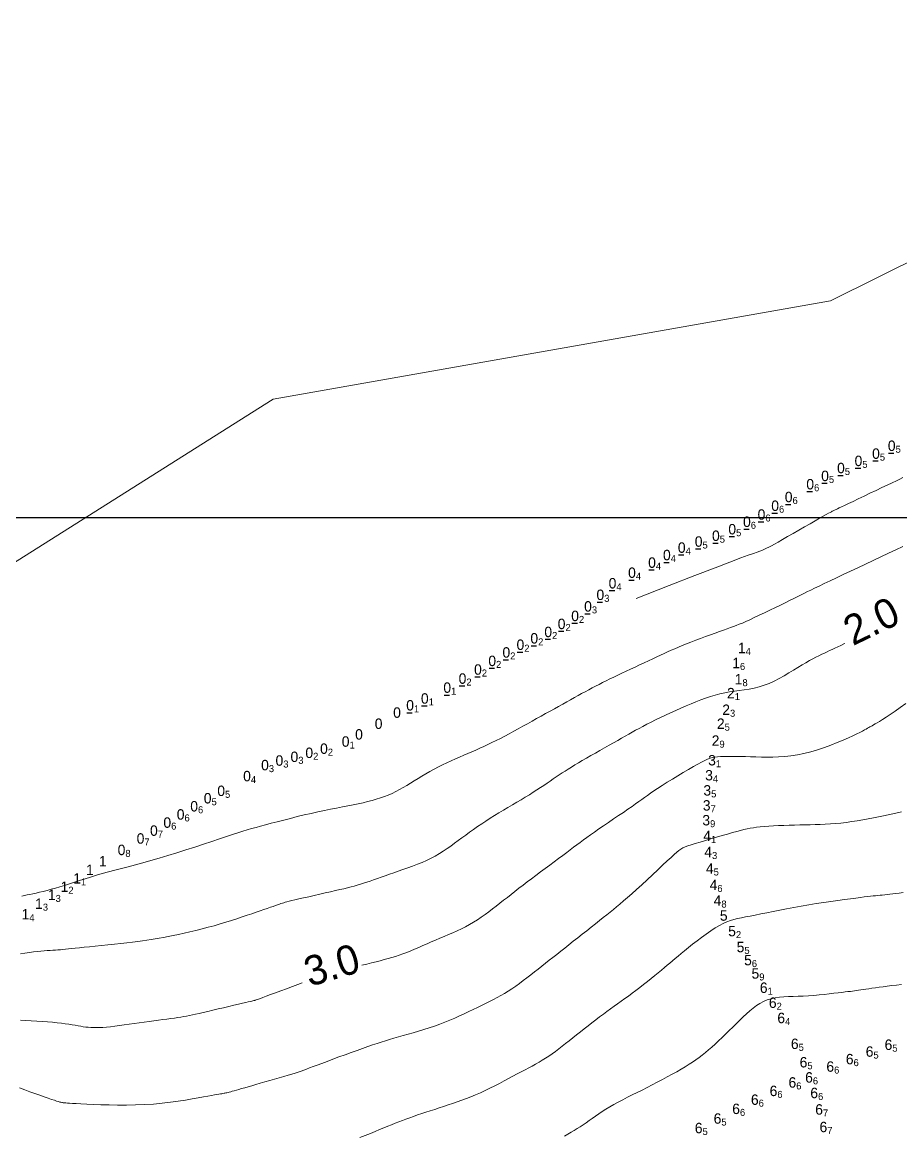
# Model space of a CAD drawing. Header units: millimetres. Extents: x 784883 to 785608, y 628235 to 628806.
# Drawn here: x 785225.7 to 785284.9, y 628458.4 to 628533.4 of the extents above; entities that cross this region are included whole.
import ezdxf
from ezdxf.enums import TextEntityAlignment as Align

# ---------------------------------------------------------------- set-up
doc = ezdxf.new("R2010")
doc.units = ezdxf.units.MM
for name, color, linetype in [('0_00', 1, 'Continuous'), ('1_00', 1, 'Continuous'), ('2_00', 92, 'Continuous'), ('3_00', 92, 'Continuous'), ('4_00', 5, 'Continuous'), ('5_00', 252, 'Continuous'), ('6_00', 255, 'Continuous'), ('linker_oever_lucht_foto_cottica_2017_dg2', 7, 'Continuous'), ('Projection_Grid', 7, 'Continuous')]:
    doc.layers.add(name, color=color, linetype=linetype)
doc.layers.add('Soundings', color=7, linetype='Continuous', true_color=0x000000)

msp = doc.modelspace()

# ---------------------------------------------------------------- linework, layer by layer
at = {"layer": '0_00', "color": 1, "linetype": 'Continuous', "lineweight": 0, "true_color": 0xff0000, "flags": 128}
msp.add_lwpolyline([(785267.066, 628494.548), (785269.274, 628495.417), (785271.022, 628496.1), (785272.371, 628496.622), (785273.379, 628497.007), (785274.106, 628497.28), (785274.612, 628497.467), (785274.957, 628497.59), (785275.201, 628497.676), (785275.394, 628497.745), (785275.559, 628497.807), (785275.706, 628497.867), (785275.848, 628497.931), (785275.998, 628498.006), (785276.168, 628498.097), (785276.371, 628498.21), (785276.619, 628498.351), (785276.919, 628498.523), (785277.262, 628498.72), (785277.634, 628498.934), (785278.02, 628499.156), (785278.406, 628499.378), (785278.777, 628499.591), (785279.119, 628499.788), (785279.417, 628499.958), (785279.661, 628500.097), (785279.854, 628500.206), (785280.004, 628500.289), (785280.119, 628500.351), (785280.204, 628500.397), (785280.268, 628500.429), (785280.319, 628500.454), (785280.362, 628500.475), (785280.407, 628500.496), (785280.459, 628500.521), (785280.527, 628500.553), (785280.618, 628500.596), (785280.738, 628500.653), (785280.896, 628500.729), (785281.099, 628500.825), (785281.353, 628500.946), (785281.663, 628501.094), (785282.018, 628501.263), (785282.404, 628501.447), (785282.807, 628501.639), (785283.212, 628501.832), (785283.606, 628502.02), (785283.974, 628502.195), (785284.303, 628502.351), (785284.582, 628502.484), (785284.819, 628502.597), (785285.027, 628502.699)], dxfattribs=at)
at = {"layer": '1_00', "color": 1, "linetype": 'Continuous', "lineweight": 0, "true_color": 0xff0000, "flags": 128}
msp.add_lwpolyline([(785225.688, 628474.506), (785225.869, 628474.546), (785226.051, 628474.584), (785226.241, 628474.624), (785226.445, 628474.667), (785226.663, 628474.715), (785226.896, 628474.768), (785227.142, 628474.828), (785227.403, 628474.893), (785227.677, 628474.966), (785227.964, 628475.046), (785228.264, 628475.134), (785228.577, 628475.231), (785228.903, 628475.335), (785229.241, 628475.444), (785229.591, 628475.558), (785229.954, 628475.675), (785230.33, 628475.793), (785230.717, 628475.911), (785231.117, 628476.027), (785231.53, 628476.141), (785231.957, 628476.255), (785232.4, 628476.37), (785232.862, 628476.49), (785233.345, 628476.616), (785233.851, 628476.751), (785234.381, 628476.898), (785234.939, 628477.059), (785235.523, 628477.234), (785236.126, 628477.421), (785236.734, 628477.615), (785237.338, 628477.811), (785237.925, 628478.004), (785238.485, 628478.19), (785239.005, 628478.363), (785239.475, 628478.519), (785239.887, 628478.654), (785240.25, 628478.771), (785240.576, 628478.875), (785240.879, 628478.968), (785241.171, 628479.054), (785241.465, 628479.138), (785241.775, 628479.224), (785242.112, 628479.315), (785242.486, 628479.415), (785242.894, 628479.521), (785243.328, 628479.632), (785243.78, 628479.746), (785244.244, 628479.86), (785244.712, 628479.972), (785245.177, 628480.08), (785245.631, 628480.181), (785246.069, 628480.274), (785246.489, 628480.359), (785246.893, 628480.439), (785247.28, 628480.514), (785247.65, 628480.586), (785248.005, 628480.656), (785248.345, 628480.726), (785248.67, 628480.798), (785248.981, 628480.872), (785249.278, 628480.949), (785249.564, 628481.031), (785249.841, 628481.119), (785250.109, 628481.214), (785250.369, 628481.316), (785250.625, 628481.427), (785250.876, 628481.548), (785251.125, 628481.679), (785251.373, 628481.819), (785251.62, 628481.967), (785251.87, 628482.12), (785252.121, 628482.277), (785252.377, 628482.436), (785252.637, 628482.595), (785252.905, 628482.752), (785253.179, 628482.907), (785253.459, 628483.058), (785253.744, 628483.205), (785254.032, 628483.348), (785254.32, 628483.487), (785254.608, 628483.622), (785254.894, 628483.752), (785255.175, 628483.877), (785255.452, 628483.998), (785255.724, 628484.115), (785255.994, 628484.23), (785256.262, 628484.346), (785256.531, 628484.463), (785256.801, 628484.584), (785257.075, 628484.71), (785257.354, 628484.843), (785257.638, 628484.984), (785257.927, 628485.133), (785258.222, 628485.288), (785258.52, 628485.448), (785258.822, 628485.613), (785259.127, 628485.78), (785259.433, 628485.95), (785259.741, 628486.121), (785260.049, 628486.292), (785260.356, 628486.463), (785260.661, 628486.632), (785260.963, 628486.799), (785261.261, 628486.964), (785261.553, 628487.126), (785261.839, 628487.284), (785262.116, 628487.438), (785262.385, 628487.588), (785262.646, 628487.733), (785262.899, 628487.874), (785263.147, 628488.011), (785263.39, 628488.145), (785263.629, 628488.275), (785263.865, 628488.403), (785264.099, 628488.527), (785264.333, 628488.65), (785264.568, 628488.771), (785264.806, 628488.891), (785265.048, 628489.012), (785265.296, 628489.134), (785265.552, 628489.259), (785265.818, 628489.387), (785266.095, 628489.518), (785266.384, 628489.655), (785266.682, 628489.795), (785266.985, 628489.937), (785267.29, 628490.079), (785267.592, 628490.22), (785267.888, 628490.357), (785268.174, 628490.49), (785268.447, 628490.616), (785268.703, 628490.735), (785268.946, 628490.848), (785269.183, 628490.957), (785269.418, 628491.062), (785269.656, 628491.167), (785269.904, 628491.273), (785270.165, 628491.382), (785270.446, 628491.496), (785270.75, 628491.615), (785271.072, 628491.738), (785271.403, 628491.863), (785271.738, 628491.987), (785272.067, 628492.108), (785272.385, 628492.224), (785272.683, 628492.331), (785272.954, 628492.428), (785273.194, 628492.513), (785273.408, 628492.59), (785273.608, 628492.663), (785273.802, 628492.736), (785274, 628492.815), (785274.211, 628492.902), (785274.445, 628493.003), (785274.711, 628493.122), (785275.016, 628493.262), (785275.352, 628493.419), (785275.707, 628493.587), (785276.072, 628493.761), (785276.433, 628493.936), (785276.782, 628494.105), (785277.106, 628494.264), (785277.394, 628494.407), (785277.64, 628494.53), (785277.851, 628494.637), (785278.04, 628494.733), (785278.218, 628494.824), (785278.399, 628494.916), (785278.593, 628495.013), (785278.814, 628495.121), (785279.073, 628495.247), (785279.379, 628495.393), (785279.731, 628495.56), (785280.123, 628495.744), (785280.549, 628495.944), (785281.005, 628496.158), (785281.486, 628496.383), (785281.986, 628496.618), (785282.5, 628496.86), (785283.023, 628497.106), (785283.544, 628497.353), (785284.056, 628497.595), (785284.547, 628497.829), (785285.009, 628498.048)], dxfattribs=at)
at = {"layer": '2_00', "color": 92, "linetype": 'Continuous', "lineweight": 0, "true_color": 0x00c000, "flags": 128}
msp.add_lwpolyline([(785225.604, 628470.611), (785225.909, 628470.661), (785226.205, 628470.706), (785226.485, 628470.745), (785226.744, 628470.777), (785226.983, 628470.803), (785227.204, 628470.823), (785227.41, 628470.84), (785227.603, 628470.853), (785227.786, 628470.865), (785227.96, 628470.876), (785228.129, 628470.887), (785228.296, 628470.9), (785228.465, 628470.914), (785228.644, 628470.931), (785228.838, 628470.95), (785229.053, 628470.972), (785229.296, 628470.998), (785229.573, 628471.027), (785229.889, 628471.06), (785230.249, 628471.097), (785230.644, 628471.138), (785231.063, 628471.182), (785231.497, 628471.228), (785231.935, 628471.275), (785232.365, 628471.321), (785232.777, 628471.368), (785233.16, 628471.412), (785233.508, 628471.455), (785233.825, 628471.496), (785234.12, 628471.538), (785234.4, 628471.58), (785234.676, 628471.626), (785234.954, 628471.675), (785235.243, 628471.73), (785235.552, 628471.791), (785235.887, 628471.859), (785236.246, 628471.934), (785236.624, 628472.017), (785237.017, 628472.105), (785237.42, 628472.2), (785237.829, 628472.301), (785238.239, 628472.406), (785238.647, 628472.517), (785239.047, 628472.631), (785239.438, 628472.749), (785239.818, 628472.867), (785240.185, 628472.986), (785240.536, 628473.102), (785240.87, 628473.215), (785241.185, 628473.324), (785241.479, 628473.425), (785241.751, 628473.519), (785241.999, 628473.605), (785242.226, 628473.684), (785242.431, 628473.755), (785242.614, 628473.818), (785242.777, 628473.875), (785242.919, 628473.924), (785243.041, 628473.967), (785243.145, 628474.003), (785243.239, 628474.035), (785243.331, 628474.064), (785243.431, 628474.094), (785243.548, 628474.126), (785243.69, 628474.163), (785243.867, 628474.206), (785244.089, 628474.258), (785244.359, 628474.32), (785244.672, 628474.391), (785245.016, 628474.469), (785245.38, 628474.551), (785245.752, 628474.635), (785246.123, 628474.718), (785246.48, 628474.799), (785246.814, 628474.876), (785247.115, 628474.945), (785247.386, 628475.009), (785247.633, 628475.07), (785247.862, 628475.128), (785248.078, 628475.186), (785248.286, 628475.245), (785248.493, 628475.307), (785248.703, 628475.373), (785248.921, 628475.445), (785249.149, 628475.524), (785249.387, 628475.607), (785249.635, 628475.695), (785249.894, 628475.788), (785250.164, 628475.884), (785250.446, 628475.984), (785250.74, 628476.086), (785251.046, 628476.191), (785251.361, 628476.299), (785251.682, 628476.41), (785252.006, 628476.527), (785252.328, 628476.649), (785252.645, 628476.777), (785252.955, 628476.912), (785253.254, 628477.056), (785253.539, 628477.208), (785253.812, 628477.367), (785254.076, 628477.534), (785254.332, 628477.706), (785254.583, 628477.883), (785254.832, 628478.065), (785255.081, 628478.249), (785255.333, 628478.435), (785255.589, 628478.622), (785255.85, 628478.81), (785256.116, 628478.998), (785256.388, 628479.186), (785256.665, 628479.374), (785256.947, 628479.561), (785257.234, 628479.747), (785257.527, 628479.932), (785257.825, 628480.116), (785258.126, 628480.297), (785258.428, 628480.477), (785258.729, 628480.654), (785259.025, 628480.829), (785259.316, 628481.001), (785259.599, 628481.17), (785259.871, 628481.336), (785260.13, 628481.498), (785260.378, 628481.658), (785260.616, 628481.814), (785260.843, 628481.966), (785261.063, 628482.114), (785261.276, 628482.259), (785261.482, 628482.401), (785261.684, 628482.538), (785261.883, 628482.671), (785262.081, 628482.803), (785262.282, 628482.934), (785262.488, 628483.066), (785262.703, 628483.2), (785262.93, 628483.34), (785263.172, 628483.485), (785263.432, 628483.638), (785263.712, 628483.8), (785264.007, 628483.969), (785264.313, 628484.142), (785264.625, 628484.317), (785264.936, 628484.492), (785265.242, 628484.664), (785265.538, 628484.83), (785265.818, 628484.989), (785266.078, 628485.138), (785266.323, 628485.278), (785266.558, 628485.413), (785266.789, 628485.544), (785267.02, 628485.674), (785267.258, 628485.804), (785267.508, 628485.938), (785267.776, 628486.078), (785268.065, 628486.224), (785268.374, 628486.377), (785268.698, 628486.534), (785269.034, 628486.693), (785269.377, 628486.853), (785269.725, 628487.011), (785270.073, 628487.167), (785270.418, 628487.318), (785270.756, 628487.463), (785271.089, 628487.6), (785271.416, 628487.728), (785271.74, 628487.847), (785272.061, 628487.955), (785272.381, 628488.052), (785272.702, 628488.136), (785273.024, 628488.207), (785273.348, 628488.263), (785273.674, 628488.311), (785274.003, 628488.354), (785274.335, 628488.4), (785274.668, 628488.452), (785275.004, 628488.517), (785275.342, 628488.599), (785275.682, 628488.705), (785276.023, 628488.837), (785276.364, 628488.993), (785276.701, 628489.165), (785277.031, 628489.349), (785277.353, 628489.538), (785277.663, 628489.726), (785277.958, 628489.908), (785278.235, 628490.077), (785278.493, 628490.23), (785278.733, 628490.367), (785278.957, 628490.489), (785279.167, 628490.6), (785279.366, 628490.7), (785279.555, 628490.793), (785279.737, 628490.88), (785279.914, 628490.963), (785280.087, 628491.045), (785280.262, 628491.127), (785280.442, 628491.211), (785280.632, 628491.3), (785280.835, 628491.395), (785281.055, 628491.5), (785281.113, 628491.527)], dxfattribs=at)
at = {"layer": '3_00', "color": 92, "linetype": 'Continuous', "lineweight": 0, "true_color": 0x00c000, "flags": 128}
for points in [[(785248.594, 628469.852), (785248.92, 628469.932), (785249.245, 628470.011), (785249.549, 628470.086), (785249.834, 628470.158), (785250.105, 628470.229), (785250.364, 628470.3), (785250.616, 628470.372), (785250.863, 628470.449), (785251.11, 628470.531), (785251.36, 628470.621), (785251.617, 628470.719), (785251.88, 628470.825), (785252.148, 628470.937), (785252.422, 628471.055), (785252.701, 628471.176), (785252.983, 628471.299), (785253.268, 628471.423), (785253.557, 628471.546), (785253.847, 628471.668), (785254.139, 628471.79), (785254.43, 628471.912), (785254.72, 628472.037), (785255.008, 628472.166), (785255.293, 628472.3), (785255.573, 628472.441), (785255.847, 628472.59), (785256.116, 628472.748), (785256.378, 628472.915), (785256.635, 628473.089), (785256.889, 628473.269), (785257.14, 628473.454), (785257.389, 628473.644), (785257.638, 628473.837), (785257.886, 628474.031), (785258.136, 628474.227), (785258.388, 628474.425), (785258.643, 628474.624), (785258.903, 628474.827), (785259.169, 628475.033), (785259.443, 628475.243), (785259.725, 628475.459), (785260.016, 628475.68), (785260.317, 628475.907), (785260.626, 628476.138), (785260.936, 628476.369), (785261.246, 628476.599), (785261.549, 628476.825), (785261.843, 628477.044), (785262.123, 628477.252), (785262.385, 628477.449), (785262.627, 628477.631), (785262.854, 628477.803), (785263.071, 628477.967), (785263.286, 628478.129), (785263.505, 628478.291), (785263.735, 628478.459), (785263.982, 628478.636), (785264.253, 628478.826), (785264.552, 628479.031), (785264.873, 628479.25), (785265.208, 628479.476), (785265.547, 628479.704), (785265.883, 628479.93), (785266.207, 628480.149), (785266.51, 628480.356), (785266.785, 628480.547), (785267.025, 628480.717), (785267.238, 628480.871), (785267.434, 628481.014), (785267.623, 628481.153), (785267.815, 628481.292), (785268.02, 628481.436), (785268.248, 628481.593), (785268.51, 628481.767), (785268.812, 628481.961), (785269.146, 628482.172), (785269.502, 628482.392), (785269.867, 628482.614), (785270.231, 628482.833), (785270.584, 628483.04), (785270.913, 628483.231), (785271.207, 628483.397), (785271.459, 628483.533), (785271.675, 628483.643), (785271.864, 628483.728), (785272.036, 628483.791), (785272.199, 628483.838), (785272.363, 628483.869), (785272.539, 628483.89), (785272.733, 628483.903), (785272.956, 628483.911), (785273.205, 628483.914), (785273.478, 628483.915), (785273.773, 628483.912), (785274.088, 628483.907), (785274.419, 628483.901), (785274.765, 628483.893), (785275.123, 628483.885), (785275.491, 628483.877), (785275.869, 628483.872), (785276.256, 628483.874), (785276.655, 628483.887), (785277.064, 628483.914), (785277.485, 628483.958), (785277.918, 628484.023), (785278.363, 628484.113), (785278.819, 628484.229), (785279.279, 628484.367), (785279.735, 628484.52), (785280.178, 628484.683), (785280.601, 628484.85), (785280.995, 628485.014), (785281.351, 628485.17), (785281.661, 628485.311), (785281.92, 628485.433), (785282.131, 628485.536), (785282.302, 628485.623), (785282.44, 628485.696), (785282.551, 628485.758), (785282.642, 628485.811), (785282.721, 628485.858), (785282.794, 628485.901), (785282.868, 628485.942), (785282.949, 628485.985), (785283.042, 628486.037), (785283.153, 628486.1), (785283.287, 628486.179), (785283.451, 628486.279), (785283.65, 628486.405), (785283.889, 628486.561), (785284.173, 628486.75), (785284.495, 628486.968), (785284.849, 628487.211), (785285.228, 628487.472)], [(785225.599, 628466.162), (785225.966, 628466.134), (785226.337, 628466.109), (785226.708, 628466.085), (785227.072, 628466.061), (785227.425, 628466.036), (785227.761, 628466.01), (785228.074, 628465.981), (785228.361, 628465.95), (785228.623, 628465.916), (785228.863, 628465.88), (785229.084, 628465.844), (785229.288, 628465.808), (785229.48, 628465.774), (785229.661, 628465.743), (785229.835, 628465.715), (785230.005, 628465.691), (785230.175, 628465.672), (785230.348, 628465.658), (785230.528, 628465.651), (785230.719, 628465.649), (785230.924, 628465.654), (785231.148, 628465.666), (785231.394, 628465.686), (785231.665, 628465.713), (785231.958, 628465.746), (785232.268, 628465.786), (785232.592, 628465.829), (785232.925, 628465.875), (785233.263, 628465.923), (785233.602, 628465.971), (785233.938, 628466.019), (785234.266, 628466.064), (785234.585, 628466.108), (785234.893, 628466.149), (785235.188, 628466.189), (785235.469, 628466.227), (785235.733, 628466.263), (785235.979, 628466.298), (785236.206, 628466.332), (785236.413, 628466.364), (785236.606, 628466.396), (785236.793, 628466.43), (785236.982, 628466.467), (785237.18, 628466.508), (785237.395, 628466.555), (785237.636, 628466.609), (785237.909, 628466.671), (785238.218, 628466.743), (785238.557, 628466.822), (785238.913, 628466.906), (785239.275, 628466.991), (785239.631, 628467.076), (785239.97, 628467.156), (785240.28, 628467.229), (785240.55, 628467.293), (785240.771, 628467.346), (785240.947, 628467.387), (785241.082, 628467.419), (785241.185, 628467.443), (785241.259, 628467.461), (785241.312, 628467.473), (785241.35, 628467.482), (785241.378, 628467.489), (785241.403, 628467.495), (785241.432, 628467.503), (785241.474, 628467.517), (785241.537, 628467.539), (785241.629, 628467.572), (785241.758, 628467.618), (785241.931, 628467.682), (785242.158, 628467.766), (785242.443, 628467.871), (785242.774, 628467.994), (785243.139, 628468.13), (785243.523, 628468.272), (785243.912, 628468.417), (785244.291, 628468.558), (785244.566, 628468.66)]]:
    msp.add_lwpolyline(points, dxfattribs=at)
at = {"layer": '4_00', "color": 5, "linetype": 'Continuous', "lineweight": 0, "true_color": 0x1b0fee, "flags": 128}
msp.add_lwpolyline([(785225.544, 628461.586), (785225.897, 628461.455), (785226.246, 628461.328), (785226.584, 628461.207), (785226.905, 628461.094), (785227.202, 628460.99), (785227.469, 628460.898), (785227.699, 628460.82), (785227.888, 628460.756), (785228.04, 628460.707), (785228.159, 628460.669), (785228.253, 628460.641), (785228.325, 628460.621), (785228.383, 628460.608), (785228.431, 628460.599), (785228.476, 628460.593), (785228.523, 628460.587), (785228.581, 628460.582), (785228.659, 628460.576), (785228.767, 628460.569), (785228.913, 628460.561), (785229.107, 628460.55), (785229.358, 628460.537), (785229.674, 628460.52), (785230.063, 628460.5), (785230.516, 628460.478), (785231.021, 628460.457), (785231.57, 628460.441), (785232.149, 628460.431), (785232.749, 628460.43), (785233.359, 628460.44), (785233.967, 628460.466), (785234.563, 628460.507), (785235.142, 628460.562), (785235.697, 628460.626), (785236.222, 628460.698), (785236.713, 628460.772), (785237.164, 628460.847), (785237.569, 628460.917), (785237.922, 628460.981), (785238.22, 628461.034), (785238.468, 628461.078), (785238.671, 628461.114), (785238.836, 628461.143), (785238.969, 628461.166), (785239.077, 628461.185), (785239.165, 628461.2), (785239.241, 628461.214), (785239.31, 628461.227), (785239.376, 628461.24), (785239.441, 628461.254), (785239.51, 628461.27), (785239.584, 628461.288), (785239.667, 628461.309), (785239.761, 628461.334), (785239.871, 628461.364), (785239.998, 628461.4), (785240.144, 628461.441), (785240.31, 628461.488), (785240.496, 628461.541), (785240.703, 628461.6), (785240.932, 628461.665), (785241.183, 628461.737), (785241.457, 628461.816), (785241.754, 628461.901), (785242.068, 628461.991), (785242.391, 628462.083), (785242.716, 628462.177), (785243.035, 628462.27), (785243.341, 628462.36), (785243.627, 628462.445), (785243.884, 628462.523), (785244.11, 628462.594), (785244.311, 628462.659), (785244.497, 628462.722), (785244.68, 628462.787), (785244.87, 628462.856), (785245.076, 628462.933), (785245.311, 628463.022), (785245.584, 628463.125), (785245.903, 628463.245), (785246.26, 628463.379), (785246.645, 628463.523), (785247.049, 628463.673), (785247.462, 628463.825), (785247.872, 628463.975), (785248.27, 628464.119), (785248.646, 628464.254), (785248.992, 628464.375), (785249.313, 628464.484), (785249.614, 628464.585), (785249.901, 628464.678), (785250.183, 628464.766), (785250.464, 628464.851), (785250.751, 628464.935), (785251.051, 628465.022), (785251.369, 628465.112), (785251.702, 628465.206), (785252.048, 628465.305), (785252.402, 628465.409), (785252.762, 628465.518), (785253.124, 628465.633), (785253.484, 628465.754), (785253.84, 628465.881), (785254.187, 628466.014), (785254.526, 628466.153), (785254.857, 628466.296), (785255.178, 628466.441), (785255.491, 628466.586), (785255.795, 628466.731), (785256.091, 628466.873), (785256.377, 628467.012), (785256.655, 628467.146), (785256.924, 628467.277), (785257.188, 628467.407), (785257.446, 628467.538), (785257.7, 628467.671), (785257.951, 628467.81), (785258.201, 628467.955), (785258.451, 628468.109), (785258.701, 628468.273), (785258.953, 628468.447), (785259.205, 628468.628), (785259.457, 628468.816), (785259.708, 628469.008), (785259.96, 628469.204), (785260.21, 628469.4), (785260.459, 628469.597), (785260.707, 628469.793), (785260.955, 628469.988), (785261.205, 628470.185), (785261.458, 628470.384), (785261.716, 628470.587), (785261.98, 628470.795), (785262.253, 628471.009), (785262.534, 628471.232), (785262.827, 628471.463), (785263.126, 628471.7), (785263.428, 628471.94), (785263.73, 628472.18), (785264.027, 628472.416), (785264.314, 628472.644), (785264.589, 628472.862), (785264.847, 628473.067), (785265.085, 628473.256), (785265.31, 628473.435), (785265.528, 628473.61), (785265.746, 628473.788), (785265.972, 628473.977), (785266.212, 628474.182), (785266.473, 628474.41), (785266.763, 628474.669), (785267.086, 628474.961), (785267.434, 628475.279), (785267.795, 628475.613), (785268.158, 628475.95), (785268.512, 628476.28), (785268.846, 628476.592), (785269.148, 628476.875), (785269.409, 628477.118), (785269.619, 628477.314), (785269.79, 628477.467), (785269.935, 628477.586), (785270.068, 628477.679), (785270.203, 628477.755), (785270.355, 628477.821), (785270.536, 628477.887), (785270.761, 628477.96), (785271.04, 628478.046), (785271.364, 628478.145), (785271.721, 628478.252), (785272.097, 628478.364), (785272.481, 628478.477), (785272.859, 628478.587), (785273.219, 628478.691), (785273.548, 628478.784), (785273.837, 628478.865), (785274.091, 628478.933), (785274.321, 628478.99), (785274.535, 628479.038), (785274.743, 628479.079), (785274.953, 628479.113), (785275.176, 628479.142), (785275.421, 628479.168), (785275.694, 628479.193), (785275.994, 628479.215), (785276.314, 628479.236), (785276.652, 628479.254), (785277.001, 628479.271), (785277.358, 628479.285), (785277.717, 628479.297), (785278.074, 628479.306), (785278.425, 628479.313), (785278.77, 628479.319), (785279.113, 628479.326), (785279.454, 628479.335), (785279.796, 628479.348), (785280.14, 628479.367), (785280.49, 628479.393), (785280.845, 628479.428), (785281.209, 628479.473), (785281.577, 628479.526), (785281.947, 628479.586), (785282.317, 628479.651), (785282.681, 628479.719), (785283.038, 628479.787), (785283.384, 628479.854), (785283.716, 628479.919), (785284.032, 628479.979), (785284.336, 628480.04), (785284.634, 628480.106), (785284.933, 628480.184)], dxfattribs=at)
at = {"layer": '5_00', "color": 252, "linetype": 'Continuous', "lineweight": 0, "true_color": 0x8e919d, "flags": 128}
msp.add_lwpolyline([(785248.458, 628458.251), (785248.821, 628458.392), (785249.164, 628458.527), (785249.486, 628458.657), (785249.788, 628458.779), (785250.07, 628458.894), (785250.336, 628459.004), (785250.59, 628459.108), (785250.836, 628459.207), (785251.077, 628459.304), (785251.318, 628459.398), (785251.561, 628459.49), (785251.812, 628459.582), (785252.073, 628459.674), (785252.343, 628459.767), (785252.622, 628459.861), (785252.908, 628459.955), (785253.199, 628460.05), (785253.496, 628460.147), (785253.795, 628460.244), (785254.097, 628460.342), (785254.4, 628460.442), (785254.704, 628460.545), (785255.01, 628460.651), (785255.317, 628460.761), (785255.627, 628460.877), (785255.939, 628461), (785256.254, 628461.13), (785256.572, 628461.269), (785256.894, 628461.417), (785257.216, 628461.573), (785257.538, 628461.733), (785257.856, 628461.897), (785258.169, 628462.06), (785258.474, 628462.222), (785258.769, 628462.379), (785259.053, 628462.529), (785259.323, 628462.67), (785259.58, 628462.805), (785259.826, 628462.935), (785260.064, 628463.062), (785260.295, 628463.188), (785260.52, 628463.316), (785260.742, 628463.449), (785260.962, 628463.587), (785261.182, 628463.733), (785261.403, 628463.888), (785261.626, 628464.049), (785261.851, 628464.219), (785262.08, 628464.395), (785262.313, 628464.577), (785262.552, 628464.766), (785262.796, 628464.961), (785263.047, 628465.161), (785263.303, 628465.364), (785263.562, 628465.57), (785263.823, 628465.776), (785264.084, 628465.98), (785264.344, 628466.181), (785264.601, 628466.377), (785264.853, 628466.565), (785265.098, 628466.747), (785265.34, 628466.921), (785265.578, 628467.092), (785265.814, 628467.261), (785266.052, 628467.43), (785266.291, 628467.602), (785266.535, 628467.779), (785266.784, 628467.963), (785267.04, 628468.156), (785267.299, 628468.356), (785267.56, 628468.559), (785267.819, 628468.763), (785268.072, 628468.965), (785268.315, 628469.162), (785268.547, 628469.351), (785268.763, 628469.529), (785268.962, 628469.694), (785269.148, 628469.85), (785269.327, 628470), (785269.505, 628470.15), (785269.688, 628470.304), (785269.882, 628470.465), (785270.092, 628470.639), (785270.325, 628470.83), (785270.584, 628471.04), (785270.865, 628471.264), (785271.162, 628471.496), (785271.469, 628471.729), (785271.779, 628471.955), (785272.085, 628472.17), (785272.383, 628472.364), (785272.664, 628472.533), (785272.926, 628472.671), (785273.172, 628472.781), (785273.411, 628472.869), (785273.649, 628472.94), (785273.894, 628472.999), (785274.152, 628473.053), (785274.432, 628473.106), (785274.739, 628473.163), (785275.079, 628473.229), (785275.451, 628473.304), (785275.853, 628473.385), (785276.279, 628473.471), (785276.728, 628473.56), (785277.196, 628473.652), (785277.68, 628473.743), (785278.176, 628473.832), (785278.682, 628473.919), (785279.189, 628474.002), (785279.691, 628474.08), (785280.179, 628474.153), (785280.646, 628474.22), (785281.085, 628474.281), (785281.488, 628474.335), (785281.847, 628474.381), (785282.157, 628474.42), (785282.422, 628474.451), (785282.651, 628474.477), (785282.849, 628474.499), (785283.024, 628474.517), (785283.183, 628474.533), (785283.334, 628474.549), (785283.482, 628474.565), (785283.635, 628474.583), (785283.795, 628474.602), (785283.965, 628474.623), (785284.147, 628474.645), (785284.342, 628474.668), (785284.553, 628474.692), (785284.782, 628474.717), (785285.032, 628474.742)], dxfattribs=at)
at = {"layer": '6_00', "color": 18, "linetype": 'Continuous', "lineweight": 0, "true_color": 0x000000, "flags": 128}
msp.add_lwpolyline([(785262.226, 628458.349), (785262.458, 628458.479), (785262.677, 628458.605), (785262.887, 628458.729), (785263.09, 628458.853), (785263.289, 628458.979), (785263.487, 628459.11), (785263.687, 628459.248), (785263.891, 628459.392), (785264.099, 628459.541), (785264.314, 628459.694), (785264.539, 628459.85), (785264.774, 628460.008), (785265.021, 628460.167), (785265.283, 628460.326), (785265.559, 628460.484), (785265.851, 628460.641), (785266.154, 628460.799), (785266.469, 628460.958), (785266.793, 628461.118), (785267.124, 628461.281), (785267.461, 628461.447), (785267.802, 628461.617), (785268.145, 628461.792), (785268.487, 628461.969), (785268.826, 628462.149), (785269.158, 628462.329), (785269.481, 628462.507), (785269.791, 628462.683), (785270.087, 628462.855), (785270.364, 628463.021), (785270.621, 628463.18), (785270.861, 628463.335), (785271.088, 628463.489), (785271.305, 628463.644), (785271.516, 628463.803), (785271.725, 628463.969), (785271.936, 628464.145), (785272.152, 628464.334), (785272.377, 628464.538), (785272.609, 628464.755), (785272.846, 628464.981), (785273.087, 628465.214), (785273.329, 628465.45), (785273.571, 628465.688), (785273.81, 628465.923), (785274.044, 628466.153), (785274.272, 628466.375), (785274.497, 628466.587), (785274.719, 628466.786), (785274.942, 628466.97), (785275.168, 628467.137), (785275.399, 628467.286), (785275.639, 628467.413), (785275.888, 628467.516), (785276.149, 628467.595), (785276.423, 628467.653), (785276.709, 628467.693), (785277.007, 628467.72), (785277.316, 628467.737), (785277.637, 628467.75), (785277.968, 628467.762), (785278.311, 628467.777), (785278.664, 628467.798), (785279.021, 628467.825), (785279.376, 628467.857), (785279.724, 628467.891), (785280.058, 628467.927), (785280.372, 628467.962), (785280.659, 628467.996), (785280.915, 628468.026), (785281.135, 628468.052), (785281.323, 628468.074), (785281.487, 628468.094), (785281.633, 628468.112), (785281.769, 628468.129), (785281.902, 628468.147), (785282.038, 628468.165), (785282.184, 628468.186), (785282.346, 628468.211), (785282.526, 628468.238), (785282.723, 628468.267), (785282.938, 628468.299), (785283.17, 628468.333), (785283.419, 628468.368), (785283.686, 628468.404), (785283.97, 628468.441), (785284.271, 628468.478), (785284.588, 628468.516), (785284.918, 628468.554)], dxfattribs=at)
at = {"layer": 'linker_oever_lucht_foto_cottica_2017_dg2', "color": 18, "linetype": 'Continuous', "lineweight": 20, "true_color": 0x000000}
for p, q in [((785317.69, 628533.361), (785280.158, 628514.595)), ((785280.158, 628514.595), (785242.626, 628507.971)), ((785242.626, 628507.971), (785191.847, 628475.959))]:
    msp.add_line(p, q, dxfattribs=at)
at = {"layer": 'Projection_Grid', "color": 18, "linetype": 'Continuous', "true_color": 0x000000}
msp.add_line((784909.293, 628500), (785582.145, 628500), dxfattribs=at)
at = {"layer": 'Soundings', "color": 1, "true_color": 0xff0000}
for p, q in [((785282.995, 628503.813, -0.53), (785283.361, 628503.813, -0.53)), ((785284.055, 628504.343, -0.51), (785284.421, 628504.343, -0.51)), ((785281.815, 628503.323, -0.53), (785282.181, 628503.323, -0.53)), ((785279.565, 628502.313, -0.54), (785279.931, 628502.313, -0.54)), ((785280.635, 628502.843, -0.53), (785281.001, 628502.843, -0.53)), ((785278.565, 628501.753, -0.55), (785278.931, 628501.753, -0.55)), ((785277.115, 628500.893, -0.56), (785277.481, 628500.893, -0.56)), ((785276.205, 628500.303, -0.56), (785276.571, 628500.303, -0.56)), ((785275.285, 628499.713, -0.56), (785275.651, 628499.713, -0.56)), ((785273.315, 628498.723, -0.54), (785273.681, 628498.723, -0.54)), ((785274.305, 628499.223, -0.56), (785274.671, 628499.223, -0.56)), ((785271.055, 628497.893, -0.47), (785271.421, 628497.893, -0.47)), ((785272.215, 628498.283, -0.51), (785272.581, 628498.283, -0.51)), ((785269.915, 628497.483, -0.44), (785270.281, 628497.483, -0.44)), ((785267.915, 628496.473, -0.4), (785268.281, 628496.473, -0.4)), ((785268.915, 628496.983, -0.42), (785269.281, 628496.983, -0.42)), ((785266.565, 628495.793, -0.38), (785266.931, 628495.793, -0.38)), ((785265.255, 628495.083, -0.36), (785265.621, 628495.083, -0.36)), ((785264.435, 628494.303, -0.31), (785264.801, 628494.303, -0.31)), ((785263.605, 628493.523, -0.26), (785263.971, 628493.523, -0.26)), ((785262.735, 628492.883, -0.22), (785263.101, 628492.883, -0.22)), ((785260.925, 628491.803, -0.19), (785261.291, 628491.803, -0.19)), ((785261.825, 628492.343, -0.19), (785262.191, 628492.343, -0.19)), ((785259.985, 628491.373, -0.2), (785260.351, 628491.373, -0.2)), ((785258.105, 628490.423, -0.22), (785258.471, 628490.423, -0.22)), ((785259.055, 628490.943, -0.21), (785259.421, 628490.943, -0.21)), ((785257.155, 628489.853, -0.22), (785257.521, 628489.853, -0.22)), ((785256.195, 628489.273, -0.2), (785256.561, 628489.273, -0.2)), ((785254.125, 628488.053, -0.12), (785254.491, 628488.053, -0.12)), ((785255.155, 628488.663, -0.17), (785255.521, 628488.663, -0.17)), ((785252.615, 628487.323, -0.06), (785252.981, 628487.323, -0.06)), ((785251.625, 628486.863, -0.06), (785251.991, 628486.863, -0.06))]:
    msp.add_line(p, q, dxfattribs=at)

# ---------------------------------------------------------------- texts
at = {"layer": '2_00', "color": 92, "true_color": 0x00c000}
msp.add_text('2.0', height=2, rotation=25.698, dxfattribs=at).set_placement((785281.647, 628491.34))
at = {"layer": '3_00', "color": 92, "true_color": 0x00c000}
msp.add_text('3.0', height=2, rotation=16.484, dxfattribs=at).set_placement((785245.063, 628468.39))
at = {"layer": 'Soundings', "color": 1, "true_color": 0xff0000}
for s, p in [('0', (785283.47, 628504.31, -0.53)), ('0', (785284.53, 628504.84, -0.51)), ('0', (785282.29, 628503.82, -0.53)), ('0', (785280.04, 628502.81, -0.54)), ('0', (785281.11, 628503.34, -0.53)), ('0', (785279.04, 628502.25, -0.55)), ('0', (785277.59, 628501.39, -0.56)), ('0', (785276.68, 628500.8, -0.56)), ('0', (785274.78, 628499.72, -0.56)), ('0', (785275.76, 628500.21, -0.56)), ('0', (785273.79, 628499.22, -0.54)), ('0', (785271.53, 628498.39, -0.47)), ('0', (785272.69, 628498.78, -0.51)), ('0', (785269.39, 628497.48, -0.42)), ('0', (785270.39, 628497.98, -0.44)), ('0', (785268.39, 628496.97, -0.4)), ('0', (785267.04, 628496.29, -0.38)), ('0', (785265.73, 628495.58, -0.36)), ('0', (785264.91, 628494.8, -0.31)), ('0', (785264.08, 628494.02, -0.26)), ('0', (785263.21, 628493.38, -0.22)), ('0', (785261.4, 628492.3, -0.19)), ('0', (785262.3, 628492.84, -0.19)), ('0', (785259.53, 628491.44, -0.21)), ('0', (785260.46, 628491.87, -0.2)), ('0', (785258.58, 628490.92, -0.22)), ('1', (785274.43, 628491.22, 1.39)), ('0', (785257.63, 628490.35, -0.22)), ('1', (785274.05, 628490.21, 1.63)), ('0', (785255.63, 628489.16, -0.17)), ('0', (785256.67, 628489.77, -0.2)), ('0', (785254.6, 628488.55, -0.12)), ('1', (785274.22, 628489.12, 1.83)), ('0', (785253.09, 628487.82, -0.06)), ('0', (785252.1, 628487.36, -0.06)), ('0', (785251.22, 628486.87, -0.04)), ('0', (785248.66, 628485.4, 0.03)), ('0', (785249.98, 628486.12, -0.01)), ('0', (785247.76, 628484.92, 0.08)), ('0', (785245.31, 628484.16, 0.22)), ('0', (785246.3, 628484.44, 0.16)), ('0', (785242.33, 628483.33, 0.33)), ('0', (785243.3, 628483.64, 0.31)), ('0', (785244.31, 628483.89, 0.28)), ('0', (785241.12, 628482.59, 0.37)), ('0', (785238.47, 628481.1, 0.52)), ('0', (785239.38, 628481.6, 0.46)), ('0', (785237.56, 628480.56, 0.57)), ('0', (785235.75, 628479.46, 0.64)), ('0', (785236.65, 628480.01, 0.61)), ('0', (785234.85, 628478.92, 0.67)), ('0', (785233.95, 628478.39, 0.73)), ('0', (785232.67, 628477.62, 0.84)), ('1', (785231.41, 628476.86, 0.95)), ('1', (785229.68, 628475.7, 1.1)), ('1', (785230.54, 628476.28, 1.04)), ('1', (785228.83, 628475.14, 1.17)), ('1', (785227.97, 628474.59, 1.27)), ('1', (785227.11, 628474, 1.33)), ('1', (785226.2, 628473.29, 1.35))]:
    msp.add_text(s, height=0.7, dxfattribs=at).set_placement(p, align=Align.MIDDLE_RIGHT)
for s, p in [('5', (785284.53, 628504.84, -0.51)), ('5', (785282.29, 628503.82, -0.53)), ('5', (785283.47, 628504.31, -0.53)), ('5', (785281.11, 628503.34, -0.53)), ('6', (785279.04, 628502.25, -0.55)), ('5', (785280.04, 628502.81, -0.54)), ('6', (785276.68, 628500.8, -0.56)), ('6', (785277.59, 628501.39, -0.56)), ('6', (785275.76, 628500.21, -0.56)), ('6', (785274.78, 628499.72, -0.56)), ('5', (785272.69, 628498.78, -0.51)), ('5', (785273.79, 628499.22, -0.54)), ('4', (785270.39, 628497.98, -0.44)), ('5', (785271.53, 628498.39, -0.47)), ('4', (785269.39, 628497.48, -0.42)), ('4', (785267.04, 628496.29, -0.38)), ('4', (785268.39, 628496.97, -0.4)), ('4', (785265.73, 628495.58, -0.36)), ('3', (785264.91, 628494.8, -0.31)), ('3', (785264.08, 628494.02, -0.26)), ('2', (785263.21, 628493.38, -0.22)), ('2', (785262.3, 628492.84, -0.19)), ('2', (785260.46, 628491.87, -0.2)), ('2', (785261.4, 628492.3, -0.19)), ('2', (785259.53, 628491.44, -0.21)), ('4', (785274.43, 628491.22, 1.39)), ('2', (785257.63, 628490.35, -0.22)), ('2', (785258.58, 628490.92, -0.22)), ('2', (785256.67, 628489.77, -0.2)), ('6', (785274.05, 628490.21, 1.63)), ('2', (785255.63, 628489.16, -0.17)), ('8', (785274.22, 628489.12, 1.83)), ('1', (785254.6, 628488.55, -0.12)), ('1', (785252.1, 628487.36, -0.06)), ('1', (785253.09, 628487.82, -0.06)), ('2', (785246.3, 628484.44, 0.16)), ('1', (785247.76, 628484.92, 0.08)), ('3', (785243.3, 628483.64, 0.31)), ('3', (785244.31, 628483.89, 0.28)), ('2', (785245.31, 628484.16, 0.22)), ('3', (785242.33, 628483.33, 0.33)), ('4', (785241.12, 628482.59, 0.37)), ('5', (785239.38, 628481.6, 0.46)), ('6', (785237.56, 628480.56, 0.57)), ('5', (785238.47, 628481.1, 0.52)), ('6', (785236.65, 628480.01, 0.61)), ('6', (785235.75, 628479.46, 0.64)), ('7', (785233.95, 628478.39, 0.73)), ('7', (785234.85, 628478.92, 0.67)), ('8', (785232.67, 628477.62, 0.84)), ('1', (785229.68, 628475.7, 1.1)), ('3', (785227.97, 628474.59, 1.27)), ('2', (785228.83, 628475.14, 1.17)), ('3', (785227.11, 628474, 1.33)), ('4', (785226.2, 628473.29, 1.35))]:
    msp.add_text(s, height=0.472, dxfattribs=at).set_placement(p, align=Align.TOP_LEFT)
at = {"layer": 'Soundings', "color": 92, "true_color": 0x00c000}
for s, p in [('2', (785273.7, 628488.18, 2.06)), ('2', (785273.38, 628487.06, 2.3)), ('2', (785273.02, 628486.12, 2.53)), ('2', (785272.67, 628484.98, 2.85)), ('3', (785272.43, 628483.66, 3.13)), ('3', (785272.23, 628482.65, 3.37)), ('3', (785272.11, 628481.63, 3.54)), ('3', (785272.07, 628480.62, 3.68)), ('3', (785272.04, 628479.62, 3.92))]:
    msp.add_text(s, height=0.7, dxfattribs=at).set_placement(p, align=Align.MIDDLE_RIGHT)
for s, p in [('1', (785273.7, 628488.18, 2.06)), ('3', (785273.38, 628487.06, 2.3)), ('5', (785273.02, 628486.12, 2.53)), ('9', (785272.67, 628484.98, 2.85)), ('1', (785272.43, 628483.66, 3.13)), ('4', (785272.23, 628482.65, 3.37)), ('5', (785272.11, 628481.63, 3.54)), ('7', (785272.07, 628480.62, 3.68)), ('9', (785272.04, 628479.62, 3.92))]:
    msp.add_text(s, height=0.472, dxfattribs=at).set_placement(p, align=Align.TOP_LEFT)
at = {"layer": 'Soundings', "color": 5, "true_color": 0x1b0fee}
for p in [(785272.1, 628478.56, 4.12), (785272.17, 628477.48, 4.34)]:
    msp.add_text('4', height=0.7, dxfattribs=at).set_placement(p, align=Align.MIDDLE_RIGHT)
for s, p in [('1', (785272.1, 628478.56, 4.12)), ('3', (785272.17, 628477.48, 4.34))]:
    msp.add_text(s, height=0.472, dxfattribs=at).set_placement(p, align=Align.TOP_LEFT)
at = {"layer": 'Soundings', "color": 214, "true_color": 0x8c1b96}
for s, p in [('4', (785272.28, 628476.37, 4.54)), ('4', (785272.53, 628475.26, 4.64)), ('4', (785272.8, 628474.21, 4.79)), ('5', (785273.22, 628473.2, 4.99))]:
    msp.add_text(s, height=0.7, dxfattribs=at).set_placement(p, align=Align.MIDDLE_RIGHT)
for s, p in [('5', (785272.28, 628476.37, 4.54)), ('6', (785272.53, 628475.26, 4.64)), ('8', (785272.8, 628474.21, 4.79))]:
    msp.add_text(s, height=0.472, dxfattribs=at).set_placement(p, align=Align.TOP_LEFT)
at = {"layer": 'Soundings', "color": 252, "true_color": 0x8e919d}
for p in [(785273.78, 628472.15, 5.22), (785274.35, 628471.08, 5.45)]:
    msp.add_text('5', height=0.7, dxfattribs=at).set_placement(p, align=Align.MIDDLE_RIGHT)
for s, p in [('2', (785273.78, 628472.15, 5.22)), ('5', (785274.35, 628471.08, 5.45))]:
    msp.add_text(s, height=0.472, dxfattribs=at).set_placement(p, align=Align.TOP_LEFT)
at = {"layer": 'Soundings', "color": 18, "true_color": 0x000000}
for s, p in [('5', (785274.85, 628470.2, 5.63)), ('5', (785275.35, 628469.3, 5.87)), ('6', (785275.91, 628468.34, 6.09)), ('6', (785276.52, 628467.33, 6.2)), ('6', (785277.09, 628466.3, 6.35)), ('6', (785278, 628464.56, 6.47)), ('6', (785284.31, 628464.5, 6.5)), ('6', (785283.04, 628464.04, 6.53)), ('6', (785278.59, 628463.32, 6.52)), ('6', (785280.39, 628463.03, 6.55)), ('6', (785281.7, 628463.53, 6.55)), ('6', (785278.96, 628462.3, 6.56)), ('6', (785277.84, 628461.96, 6.55)), ('6', (785275.31, 628460.8, 6.57)), ('6', (785276.57, 628461.39, 6.56)), ('6', (785279.31, 628461.25, 6.62)), ('6', (785274.05, 628460.18, 6.56)), ('6', (785279.64, 628460.14, 6.67)), ('6', (785272.8, 628459.53, 6.49)), ('6', (785271.53, 628458.89, 6.45)), ('6', (785279.93, 628458.96, 6.74))]:
    msp.add_text(s, height=0.7, dxfattribs=at).set_placement(p, align=Align.MIDDLE_RIGHT)
for s, p in [('6', (785274.85, 628470.2, 5.63)), ('9', (785275.35, 628469.3, 5.87)), ('1', (785275.91, 628468.34, 6.09)), ('2', (785276.52, 628467.33, 6.2)), ('4', (785277.09, 628466.3, 6.35)), ('5', (785278, 628464.56, 6.47)), ('5', (785283.04, 628464.04, 6.53)), ('5', (785284.31, 628464.5, 6.5)), ('5', (785278.59, 628463.32, 6.52)), ('6', (785281.7, 628463.53, 6.55)), ('6', (785280.39, 628463.03, 6.55)), ('6', (785277.84, 628461.96, 6.55)), ('6', (785278.96, 628462.3, 6.56)), ('6', (785276.57, 628461.39, 6.56)), ('6', (785279.31, 628461.25, 6.62)), ('6', (785275.31, 628460.8, 6.57)), ('5', (785272.8, 628459.53, 6.49)), ('6', (785274.05, 628460.18, 6.56)), ('7', (785279.64, 628460.14, 6.67)), ('5', (785271.53, 628458.89, 6.45)), ('7', (785279.93, 628458.96, 6.74))]:
    msp.add_text(s, height=0.472, dxfattribs=at).set_placement(p, align=Align.TOP_LEFT)

doc.saveas('drawing.dxf')
